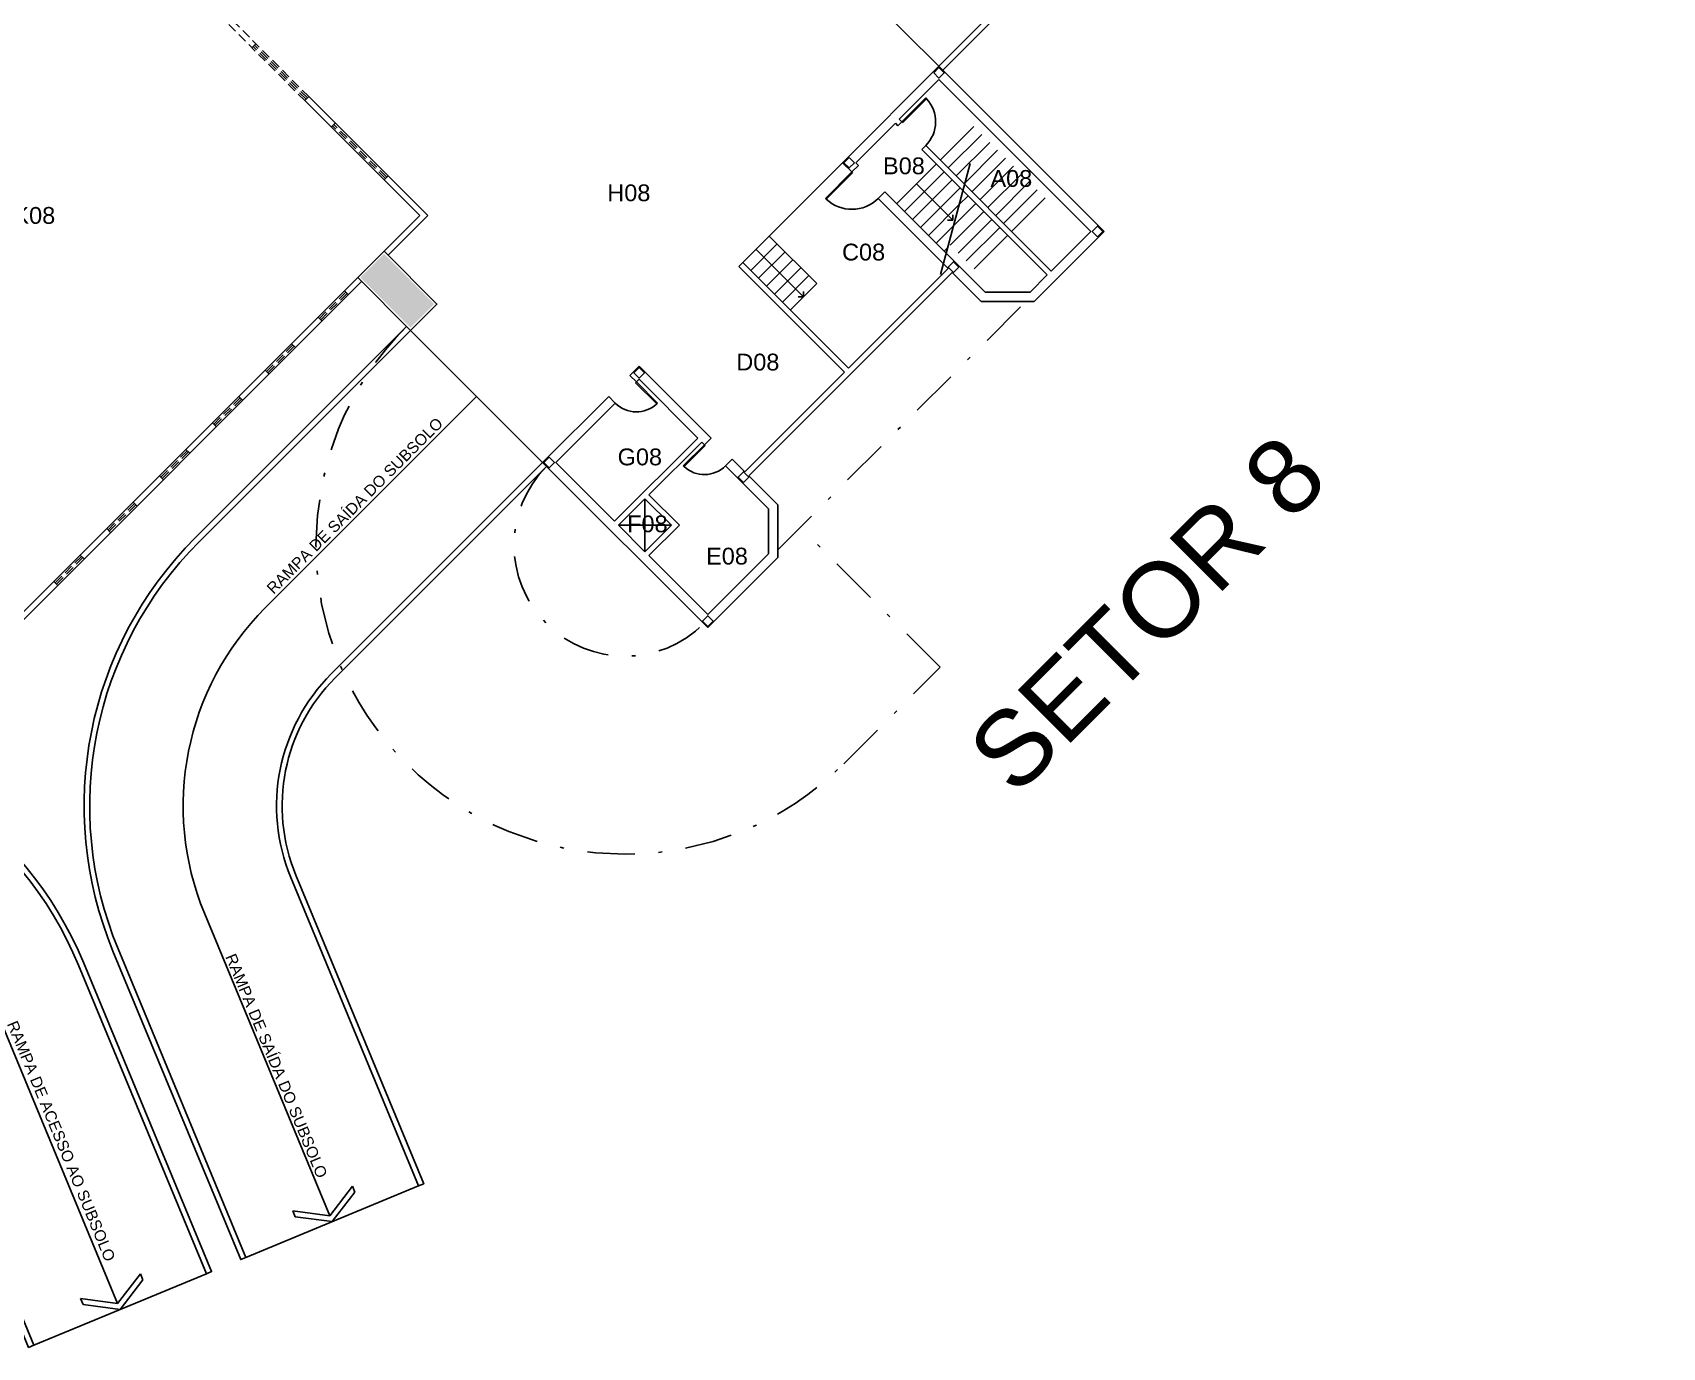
# Model space of a CAD drawing. Extents: x 308 to 539, y -42 to 210.
# Drawn here: x 457.21 to 500.83, y 63.13 to 98.32 of the extents above; entities that cross this region are included whole.
import ezdxf

# ---------------------------------------------------------------- set-up
doc = ezdxf.new("R2010")
doc.units = 0
doc.header["$LTSCALE"] = 2
doc.linetypes.add('DASHDOT2', pattern=[12.7, 6.35, -3.175, 0, -3.175])
doc.linetypes.add('HIDDEN', pattern=[0.375, 0.25, -0.125])
for name, color, linetype in [('01', 1, 'CONTINUOUS'), ('06', 6, 'CONTINUOUS'), ('DIVISÓRIAS-ARY', 2, 'CONTINUOUS'), ('ESQUADRIA-ALTA-ARY', 7, 'HIDDEN'), ('HACHURAS-ARY', 9, 'CONTINUOUS'), ('INDICAÇÕES-ARY', 2, 'CONTINUOUS'), ('PAREDE-ALTA-ARY', 1, 'CONTINUOUS'), ('PILARES-PRINC-ARY', 5, 'CONTINUOUS'), ('PILARES-SECUND-ARY', 5, 'CONTINUOUS'), ('PROJ-COBERTURA-ARY', 7, 'DASHDOT2'), ('RAMPA-ARY', 2, 'CONTINUOUS'), ('RAMPA-INT-ARY', 7, 'CONTINUOUS'), ('TEXTO-PB-COR-ARY', 12, 'CONTINUOUS'), ('TEXTOG-EP-ARY', 11, 'CONTINUOUS')]:
    doc.layers.add(name, color=color, linetype=linetype)
doc.styles.add('ARIAL', font='arial.ttf', dxfattribs={"height": 0.5})

msp = doc.modelspace()

# ---------------------------------------------------------------- hatches: boundary and pattern name
at = {"layer": 'HACHURAS-ARY', "ltscale": 0.5}
msp.add_hatch(color=256, dxfattribs=at).paths.add_polyline_path([(466.62, 92.4), (465.983, 91.764), (467.327, 90.421), (467.963, 91.057)])

# ---------------------------------------------------------------- linework, layer by layer
at = {"layer": '01', "ltscale": 0.5}
for p, q in [((472.789, 85.241), (475.017, 87.468)), ((473.709, 85.948), (475.123, 87.362)), ((472.895, 85.135), (473.602, 85.842)), ((473.602, 84.428), (474.31, 85.135)), ((473.709, 84.322), (474.522, 85.135))]:
    msp.add_line(p, q, dxfattribs=at)
at = {"layer": '06', "ltscale": 0.5}
for p, q in [((481.839, 93.303), (481.839, 93.443)), ((481.839, 93.303), (481.699, 93.303)), ((477.845, 91.251), (477.705, 91.251)), ((477.845, 91.251), (477.845, 91.391))]:
    msp.add_line(p, q, dxfattribs=at)
at = {"layer": 'DIVISÓRIAS-ARY'}
for p, q in [((481.115, 96.572), (480.479, 95.936)), ((481.136, 96.551), (480.5, 95.915)), ((481.136, 96.551), (481.115, 96.572)), ((480.5, 95.915), (480.479, 95.936)), ((478.429, 93.886), (479.136, 94.592)), ((478.45, 93.864), (479.157, 94.571)), ((479.157, 94.571), (479.136, 94.592)), ((478.45, 93.864), (478.429, 93.886)), ((473.351, 88.95), (473.373, 88.971)), ((473.917, 88.384), (473.351, 88.95)), ((473.938, 88.406), (473.373, 88.971)), ((473.917, 88.384), (473.938, 88.406)), ((474.628, 86.726), (475.193, 87.292)), ((474.649, 86.705), (475.215, 87.27)), ((475.215, 87.27), (475.193, 87.292)), ((474.649, 86.705), (474.628, 86.726))]:
    msp.add_line(p, q, dxfattribs=at)
at = {"layer": 'DIVISÓRIAS-ARY', "color": 7, "ltscale": 0.5}
for centre, radius, start, end in [((480.479, 95.936), 0.9, 315, 43.0898), ((479.136, 94.592), 1, 226.7191, 315), ((473.373, 88.971), 0.8, 225, 312.8509), ((475.193, 87.292), 0.8, 227.1491, 315)]:
    msp.add_arc(centre, radius, start, end, dxfattribs=at)
at = {"layer": 'ESQUADRIA-ALTA-ARY', "ltscale": 0.5}
for p, q in [((464.498, 96.502), (460.963, 100.037)), ((464.605, 96.608), (461.069, 100.143)), ((463.084, 97.916), (463.19, 98.022)), ((464.534, 96.537), (463.12, 97.951)), ((464.569, 96.572), (463.155, 97.987)), ((465.206, 95.795), (465.312, 95.901)), ((466.655, 94.416), (465.241, 95.83)), ((466.691, 94.451), (465.276, 95.865)), ((466.62, 94.38), (466.726, 94.486)), ((465.594, 91.375), (464.887, 90.668)), ((464.923, 90.633), (465.63, 91.34)), ((465.665, 91.304), (465.559, 91.41)), ((464.958, 90.597), (464.852, 90.703)), ((464.18, 89.961), (463.473, 89.254)), ((463.509, 89.218), (464.216, 89.926)), ((464.251, 89.89), (464.145, 89.996)), ((463.544, 89.183), (463.438, 89.289)), ((462.766, 88.547), (462.059, 87.84)), ((462.837, 88.476), (462.731, 88.582)), ((462.094, 87.804), (462.801, 88.511)), ((462.13, 87.769), (462.024, 87.875)), ((461.352, 87.132), (460.645, 86.425)), ((460.68, 86.39), (461.387, 87.097)), ((461.423, 87.062), (461.316, 87.168)), ((460.715, 86.355), (460.609, 86.461)), ((459.938, 85.718), (459.231, 85.011)), ((459.266, 84.976), (459.973, 85.683)), ((460.008, 85.648), (459.902, 85.754)), ((459.301, 84.94), (459.195, 85.047)), ((458.523, 84.304), (457.816, 83.597)), ((457.852, 83.562), (458.559, 84.269)), ((458.594, 84.233), (458.488, 84.339)), ((457.887, 83.526), (457.781, 83.632))]:
    msp.add_line(p, q, dxfattribs=at)
at = {"layer": 'INDICAÇÕES-ARY'}
msp.add_line((481.507, 91.847), (482.303, 94.819), dxfattribs=at)
at = {"layer": 'INDICAÇÕES-ARY', "ltscale": 0.5}
for p, q in [((481.839, 93.303), (480.868, 94.274)), ((477.845, 91.251), (476.572, 92.524)), ((473.602, 84.428), (473.602, 85.842)), ((474.31, 85.135), (472.895, 85.135))]:
    msp.add_line(p, q, dxfattribs=at)
at = {"layer": 'PAREDE-ALTA-ARY'}
for p, q in [((481.469, 97.421), (478.888, 94.84)), ((481.469, 97.421), (485.888, 93.001)), ((481.469, 97.067), (480.408, 96.007)), ((485.535, 93.001), (481.469, 97.067)), ((464.498, 96.502), (464.605, 96.608)), ((467.574, 93.426), (464.498, 96.502)), ((467.787, 93.426), (464.605, 96.608)), ((480.479, 95.936), (480.408, 96.007)), ((480.302, 95.901), (479.242, 94.84)), ((480.373, 95.83), (480.302, 95.901)), ((480.373, 95.83), (480.479, 95.936)), ((481.009, 95.194), (481.115, 95.3)), ((484.368, 91.835), (481.009, 95.194)), ((484.474, 91.941), (481.115, 95.3)), ((479.136, 94.592), (478.888, 94.84)), ((479.312, 94.769), (479.136, 94.592)), ((479.312, 94.769), (479.242, 94.84)), ((480.019, 94.062), (479.843, 93.885)), ((481.717, 92.012), (479.843, 93.885)), ((482.704, 91.378), (480.019, 94.062)), ((466.62, 92.471), (467.574, 93.426)), ((466.726, 92.365), (467.787, 93.426)), ((484.015, 91.128), (485.888, 93.001)), ((484.474, 91.941), (485.535, 93.001)), ((455.794, 81.645), (465.913, 91.764)), ((466.019, 91.658), (455.865, 81.504)), ((476.378, 86.461), (481.823, 91.905)), ((479.047, 89.342), (481.717, 92.012)), ((482.6, 91.128), (481.823, 91.905)), ((483.911, 91.378), (484.368, 91.835)), ((482.704, 91.378), (483.911, 91.378)), ((482.6, 91.128), (484.015, 91.128)), ((473.196, 89.148), (473.443, 89.395)), ((473.196, 89.148), (473.373, 88.971)), ((473.373, 88.971), (473.443, 89.042)), ((473.443, 89.395), (475.37, 87.468)), ((473.443, 89.042), (475.017, 87.468)), ((476.272, 86.567), (478.941, 89.236)), ((470.862, 86.814), (472.63, 88.582)), ((472.63, 88.582), (472.807, 88.405)), ((471.216, 86.814), (472.807, 88.405)), ((475.123, 87.362), (475.193, 87.292)), ((475.123, 87.362), (475.193, 87.292)), ((475.193, 87.292), (475.37, 87.468)), ((475.282, 82.395), (470.862, 86.814)), ((472.789, 85.241), (471.216, 86.814)), ((475.759, 86.726), (475.936, 86.903)), ((475.936, 86.903), (476.272, 86.567)), ((475.759, 86.726), (476.906, 85.579)), ((476.378, 86.461), (477.156, 85.683)), ((474.522, 85.135), (473.709, 85.948)), ((474.31, 85.135), (473.602, 85.842)), ((476.906, 84.372), (476.906, 85.579)), ((477.156, 84.269), (477.156, 85.683)), ((473.602, 84.428), (472.895, 85.135)), ((475.282, 82.748), (473.709, 84.322)), ((475.282, 82.748), (476.906, 84.372)), ((475.282, 82.395), (477.156, 84.269))]:
    msp.add_line(p, q, dxfattribs=at)
at = {"layer": 'PAREDE-ALTA-ARY', "ltscale": 0.5}
for p, q in [((476.113, 92.065), (476.219, 92.171)), ((478.941, 89.236), (476.113, 92.065)), ((479.047, 89.342), (476.219, 92.171))]:
    msp.add_line(p, q, dxfattribs=at)
at = {"layer": 'PILARES-PRINC-ARY'}
msp.add_lwpolyline([(467.327, 90.35), (468.034, 91.057), (466.62, 92.471), (465.913, 91.764)], close=True, dxfattribs=at)
at = {"layer": 'PILARES-SECUND-ARY'}
for points in [[(481.328, 97.244), (481.469, 97.386), (481.61, 97.244), (481.469, 97.103)], [(479.065, 94.981), (478.923, 94.84), (479.065, 94.699), (479.206, 94.84)], [(485.712, 92.86), (485.853, 93.001), (485.712, 93.143), (485.57, 93.001)], [(481.999, 92.047), (481.858, 91.905), (481.717, 92.047), (481.858, 92.188)], [(473.302, 89.218), (473.443, 89.36), (473.585, 89.218), (473.443, 89.077)], [(471.039, 86.956), (470.898, 86.814), (471.039, 86.673), (471.181, 86.814)], [(476.236, 86.284), (476.378, 86.425), (476.236, 86.567), (476.095, 86.425)], [(475.423, 82.572), (475.282, 82.43), (475.14, 82.572), (475.282, 82.713)]]:
    msp.add_lwpolyline(points, close=True, dxfattribs=at)
at = {"layer": 'PROJ-COBERTURA-ARY', "ltscale": 0.1}
msp.add_line((477.156, 84.481), (483.802, 91.128), dxfattribs=at)
msp.add_lwpolyline([(467.221, 90.456, 1), (478.923, 78.753), (481.504, 81.334), (477.863, 84.976)], format="xyb", dxfattribs=at)
msp.add_arc((473.072, 84.605), 2.975, 135, 315, dxfattribs=at)
at = {"layer": 'RAMPA-ARY'}
for p, q in [((481.469, 97.421), (477.934, 100.956)), ((476.219, 92.171), (478.888, 94.84)), ((476.431, 91.958), (477.138, 92.666)), ((478.199, 91.605), (476.926, 92.878)), ((476.643, 91.746), (477.35, 92.453)), ((476.855, 91.534), (477.562, 92.241)), ((477.067, 91.322), (477.774, 92.029)), ((477.279, 91.11), (477.987, 91.817)), ((477.492, 90.898), (478.199, 91.605)), ((470.862, 86.814), (467.327, 90.35)), ((467.541, 67.452), (462.922, 65.539)), ((457.245, 63.188), (461.865, 65.101))]:
    msp.add_line(p, q, dxfattribs=at)
for points in [[(481.575, 97.315), (487.232, 102.972, -0.303347), (492.517, 104.023), (500.773, 100.603), (500.831, 100.742), (492.575, 104.162, 0.303347), (487.126, 103.078), (481.469, 97.421)], [(467.327, 90.35), (461.67, 84.693, 0.303347), (459.502, 73.795), (462.922, 65.539), (462.783, 65.482), (459.364, 73.738, -0.303347), (461.564, 84.799), (467.221, 90.456)], [(470.969, 86.708), (465.312, 81.051, 0.303347), (464.26, 75.766), (467.68, 67.51), (467.541, 67.452), (464.122, 75.708, -0.303347), (465.206, 81.157), (470.862, 86.814)], [(441.206, 79.53), (449.206, 79.53, -0.303347), (458.445, 73.357), (461.865, 65.101), (462.003, 65.158), (458.584, 73.414, 0.303347), (449.206, 79.68), (441.206, 79.68)], [(441.206, 74.38), (449.206, 74.38, -0.303347), (453.687, 71.386), (457.107, 63.13), (457.245, 63.188), (453.826, 71.444, 0.303347), (449.206, 74.53), (441.206, 74.53)]]:
    msp.add_lwpolyline(points, format="xyb", dxfattribs=at)
at = {"layer": 'RAMPA-INT-ARY', "linetype": 'DASHDOT2', "ltscale": 0.1}
for p, q in [((481.504, 94.911), (482.565, 95.971)), ((481.717, 94.699), (482.777, 95.759)), ((481.929, 94.486), (482.989, 95.547)), ((482.141, 94.274), (483.201, 95.335)), ((482.353, 94.062), (483.414, 95.123)), ((482.565, 93.85), (483.626, 94.911)), ((482.777, 93.638), (483.838, 94.699)), ((482.989, 93.426), (484.05, 94.486)), ((483.201, 93.214), (484.262, 94.274)), ((482.247, 93.956), (482.008, 93.717)), ((483.414, 93.001), (484.474, 94.062)), ((482.671, 93.532), (481.697, 92.558)), ((482.459, 93.744), (481.853, 93.138)), ((482.883, 93.32), (481.823, 92.259)), ((483.095, 93.108), (482.035, 92.047)), ((483.308, 92.895), (482.247, 91.835))]:
    msp.add_line(p, q, dxfattribs=at)
at = {"layer": 'RAMPA-INT-ARY'}
for p, q in [((481.398, 94.805), (480.338, 93.744)), ((481.61, 94.592), (480.55, 93.532)), ((481.823, 94.38), (480.762, 93.32)), ((482.035, 94.168), (480.974, 93.108)), ((482.008, 93.717), (481.186, 92.895)), ((481.853, 93.138), (481.398, 92.683)), ((481.697, 92.558), (481.61, 92.471)), ((465.165, 66.656), (465.774, 67.449)), ((465.232, 66.496), (465.841, 67.289)), ((465.841, 67.289), (465.774, 67.449)), ((465.165, 66.656), (464.174, 66.786)), ((464.24, 66.626), (464.174, 66.786)), ((465.232, 66.496), (464.24, 66.626)), ((459.489, 64.304), (460.097, 65.098)), ((460.164, 64.938), (460.097, 65.098)), ((459.555, 64.144), (460.164, 64.938)), ((458.564, 64.275), (458.497, 64.435)), ((459.489, 64.304), (458.497, 64.435)), ((459.555, 64.144), (458.564, 64.275))]:
    msp.add_line(p, q, dxfattribs=at)
for points in [[(469.095, 88.582), (463.438, 82.925, 0.303347), (461.812, 74.752), (465.165, 66.656)], [(441.206, 77.03), (449.206, 77.03, -0.303347), (456.135, 72.4), (459.489, 64.304)]]:
    msp.add_lwpolyline(points, format="xyb", dxfattribs=at)

# ---------------------------------------------------------------- texts
at = {"layer": 'TEXTO-PB-COR-ARY', "style": 'ARIAL'}
for s, p in [('B08', (479.973, 94.531)), ('H08', (472.593, 93.809)), ('A08', (482.848, 94.193)), ('K08', (456.7, 93.204)), ('C08', (478.876, 92.223)), ('D08', (476.046, 89.279)), ('G08', (472.87, 86.74)), ('F08', (473.124, 84.948)), ('E08', (475.237, 84.085))]:
    msp.add_text(s, height=0.45, dxfattribs=at).set_placement(p)
for s, rotation, p in [('RAMPA DE SAÍDA DO SUBSOLO', 45, (463.66, 83.273)), ('RAMPA DE SAÍDA DO SUBSOLO', 292.5482, (462.364, 73.589)), ('RAMPA DE ACESSO AO SUBSOLO', 292.4518, (456.521, 71.791))]:
    msp.add_text(s, height=0.3, rotation=rotation, dxfattribs=at).set_placement(p)
at = {"layer": 'TEXTOG-EP-ARY', "style": 'ARIAL'}
msp.add_text('SETOR 8', height=2, rotation=45, dxfattribs=at).set_placement((483.514, 77.836))

doc.saveas('drawing.dxf')
